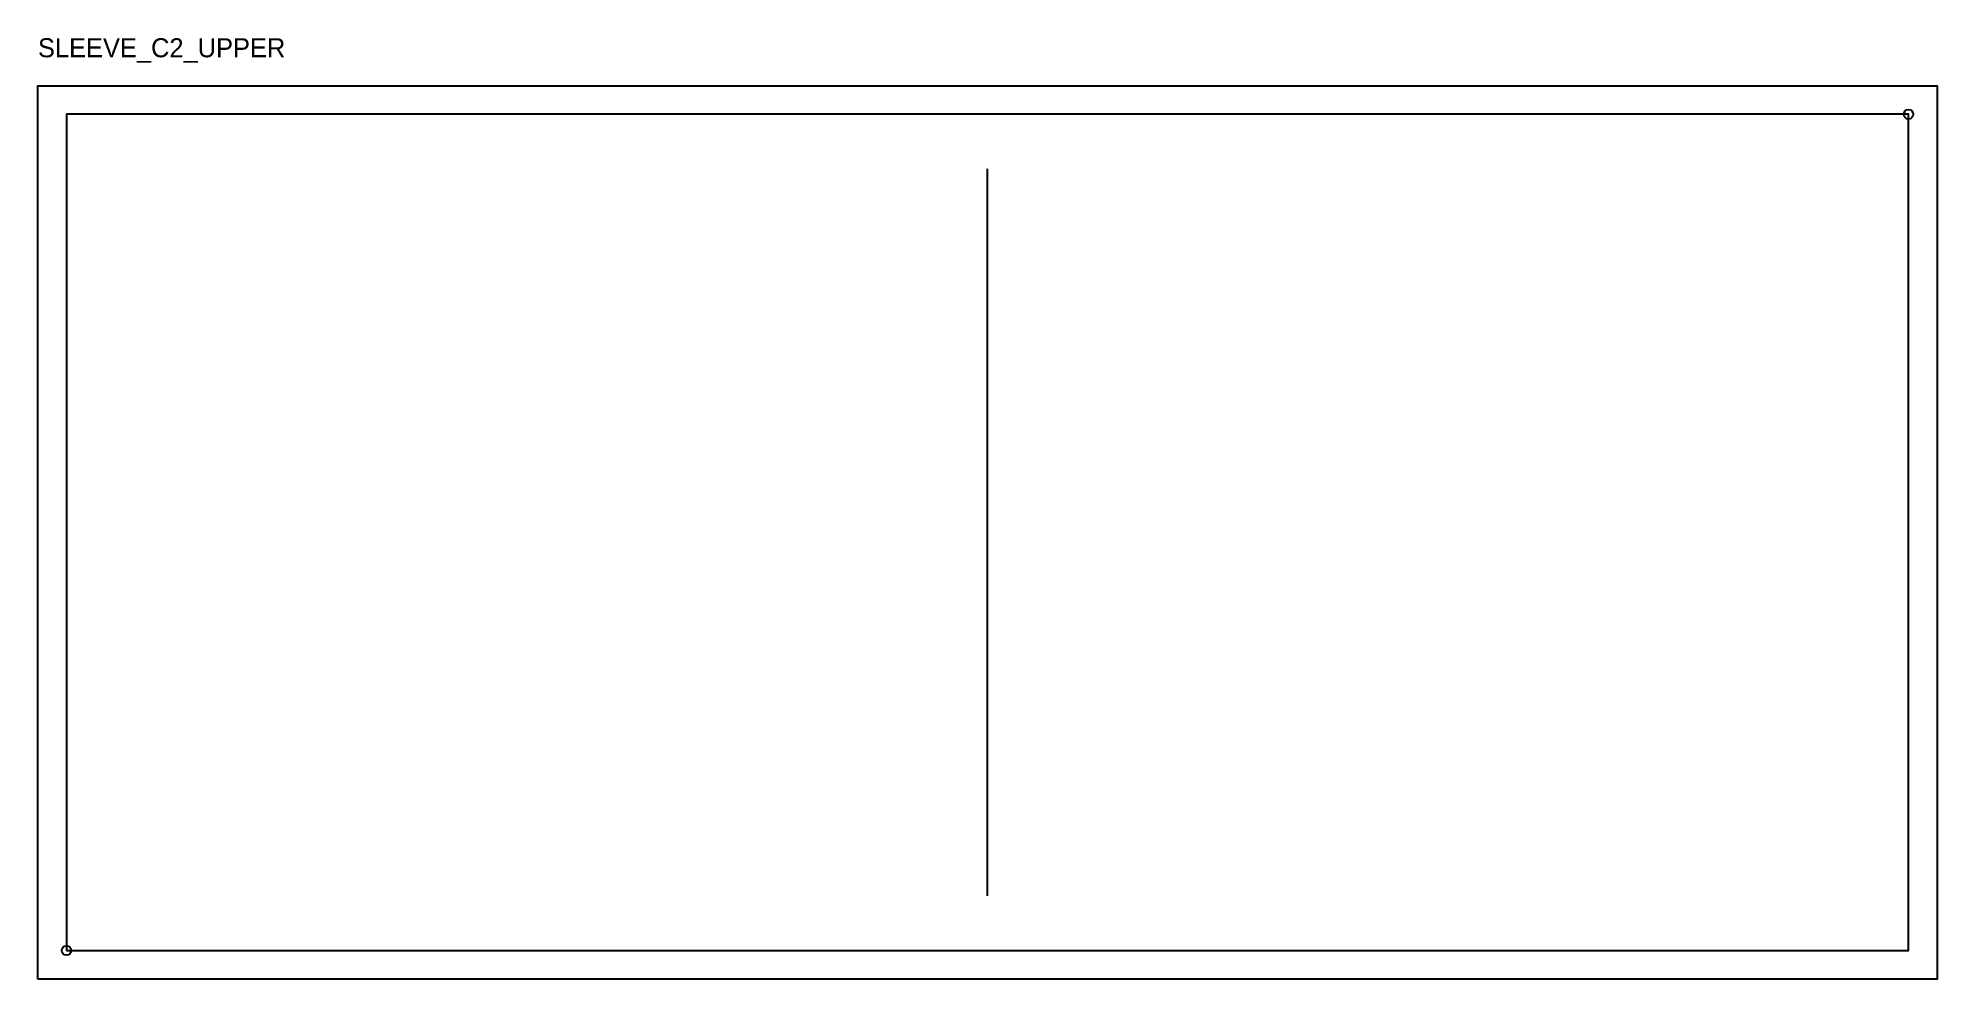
# Model space of a CAD drawing. Header units: millimetres. Extents: x -12 to 787, y -12 to 384.
import ezdxf

# ---------------------------------------------------------------- set-up
doc = ezdxf.new("R2010")
doc.units = ezdxf.units.MM
for name, color, linetype in [('CUT', 1, 'Continuous'), ('GRAIN', 3, 'Continuous'), ('NOTCH', 2, 'Continuous'), ('SEAM', 5, 'Continuous'), ('TEXT', 7, 'Continuous')]:
    doc.layers.add(name, color=color, linetype=linetype)

msp = doc.modelspace()

# ---------------------------------------------------------------- linework, layer by layer
at = {"layer": 'CUT'}
msp.add_lwpolyline([(-12, -12), (-12, 363.86), (787, 363.86), (787, -12)], close=True, dxfattribs=at)
at = {"layer": 'GRAIN'}
msp.add_line((387.5, 23), (387.5, 328.86), dxfattribs=at)
at = {"layer": 'NOTCH'}
for centre in [(775, 351.86), (0, 0)]:
    msp.add_circle(centre, 2, dxfattribs=at)
at = {"layer": 'SEAM'}
msp.add_lwpolyline([(0, 0), (775, 0), (775, 351.86), (0, 351.86)], close=True, dxfattribs=at)

# ---------------------------------------------------------------- texts
at = {"layer": 'TEXT'}
msp.add_text('SLEEVE_C2_UPPER', height=8, dxfattribs=at).set_placement((-12, 375.86))

doc.saveas('drawing.dxf')
